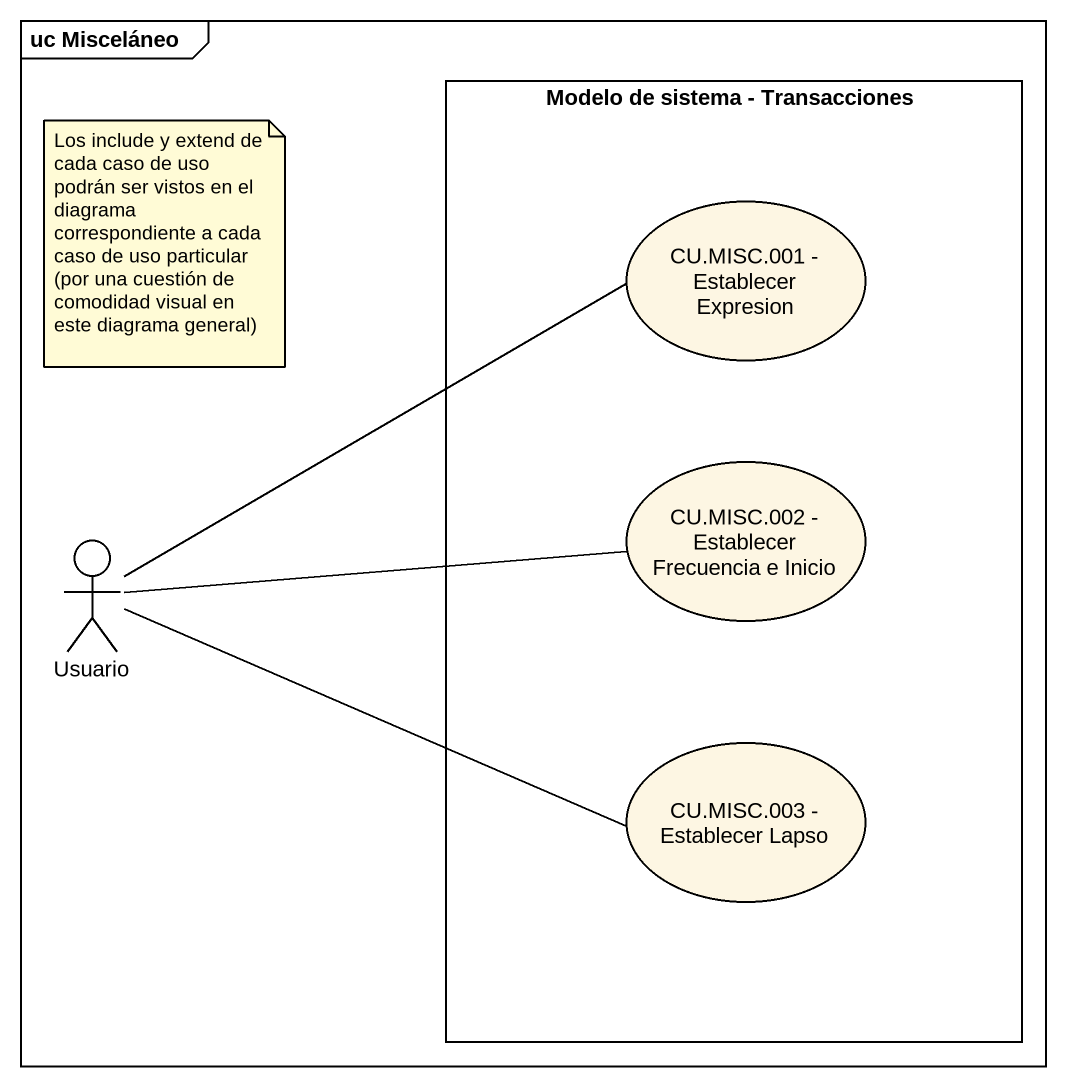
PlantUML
@startuml
mainframe uc Misceláneo
rectangle "Modelo de sistema - Transacciones" as Modelo_de_sistema {
  usecase "CU.MISC.001 - Establecer Expresion" as CU_MISC_001_Establecer
  usecase "CU.MISC.002 - Establecer Frecuencia e Inicio" as CU_MISC_002_Establecer
  usecase "CU.MISC.003 - Establecer Lapso" as CU_MISC_003_Establecer_Lapso
}
actor Usuario
Usuario -right- CU_MISC_001_Establecer
Usuario -right- CU_MISC_002_Establecer
Usuario -right- CU_MISC_003_Establecer_Lapso
note as N1
  Los include y extend de cada caso de uso podrán ser vistos en el diagrama correspondiente a cada caso de uso particular (por una cuestión de comodidad visual en este diagrama general)
end note
@enduml
